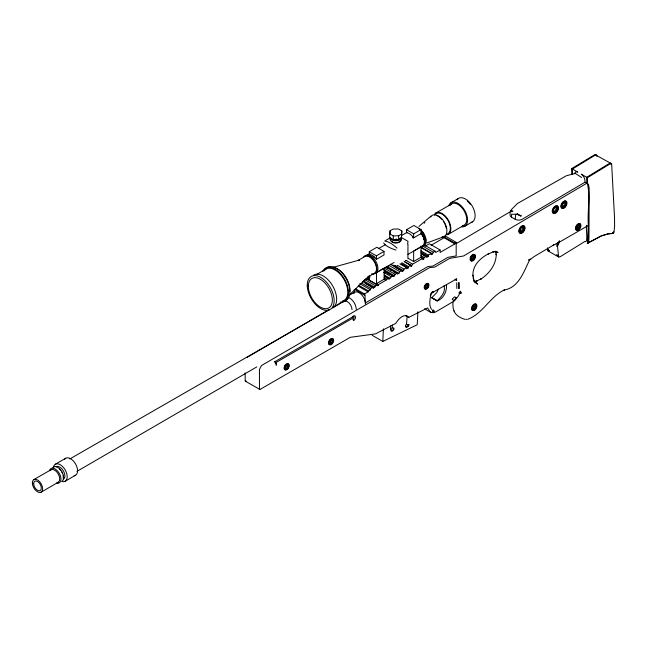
<?xml version="1.0" encoding="UTF-8"?>
<svg xmlns="http://www.w3.org/2000/svg" width="647" height="647" viewBox="0 0 647 647"><rect width="100%" height="100%" fill="white"/><g stroke="black" fill="none" stroke-linecap="round" stroke-linejoin="round"><path stroke-width="0.97" d="M444.044 285.812C445.961 292.404 440.947 296.763 437.194 300.855C443.446 298.93 447.069 291.215 446.527 284.85M370.78 256.56L370.78 255.986L367.197 255.031A10.117 5.839 60 0 0 364.584 256.544M372.106 335.259L382.822 341.446L383.38 328.813M417.922 311.83L417.226 324.729L382.822 341.446M587.347 183.441C590.606 196.987 587.217 211.496 588.39 225.407L559.364 242.172L559.299 240.975L557.35 246.264L557.358 244.526L558.596 256.875L560.197 256.738L584.815 241.501C588.56 243.959 585.551 227.437 586.611 225.293M390.448 327.657L390.578 325.918M390.473 329.008A1.262 0.728 -60 0 0 391.435 329.024A1.262 0.728 -60 0 0 392.171 327.681L392.357 325.02M405.321 325.352A1.262 0.728 -60 0 0 406.526 324.228L407.133 316.27M576.72 228.488C581.37 229.693 579.162 220.789 576.566 227.251M389.72 233.874L390.076 230.777L392.939 229.127L398.293 228.925L401.868 230.987L401.512 237.991L398.657 239.641L393.295 239.851L389.72 237.789L389.72 233.874L393.295 235.937L398.657 235.726L401.512 234.077L401.868 230.987M587.411 177.69L609.692 164.112L611.641 163.828L614.529 217.594L614.618 226.248L613.995 232.071L612.628 233.405L608.043 233.882L601.395 235.864L587.322 243.361L588.624 242.051L588.98 237.999L589.166 188.14L588.544 184.662L587.468 183.675L587.411 177.69L581.338 174.18C583.966 175.895 585.195 179.17 584.969 182.228L522.307 219.212A5.055 2.952 -0.6 0 1 515.158 219.26L515.748 214.303L517.155 214.092L521.11 216.235L521.07 215.257L520.317 215.831L519.088 214.707L518.53 215.03L518.247 214.165L517.592 214.683L517.43 213.656L516.67 214.416M521.757 227.073A2.863 1.65 -60 0 1 523.763 227.97A2.863 1.65 -60 0 1 522.234 231.408L521.846 231.699C523.746 230.987 524.903 226.029 521.846 227.024L522.275 226.854M407.667 243.927L407.982 241.315L401.552 237.603M430.643 295.857C429.657 300.895 429.018 305.837 431.525 309.363M355.389 288.716L364.455 293.948L368.111 291.837L368.466 290.948L370.424 289.807L370.771 288.425L372.712 287.292L373.392 288.093L377.047 284.785L377.67 285.796L378.333 285.416L378.325 284.64L376.538 283.612L376.489 272.508L384.083 268.133L384.132 279.18L385.919 280.216L388.499 278.105L389.009 279.051L392.575 275.743L393.295 276.568L394.573 275.832L395.082 274.304L396.87 273.269L397.582 274.093L398.9 273.333L399.725 271.619L401.512 270.592L402.377 271.328L403.526 270.664L404.011 269.144L406.518 267.704L406.72 268.82L408.451 267.818L408.451 266.58L401.852 262.779M438.407 289.209L436.685 292.687L431.824 297.677L437.194 300.855L431.856 297.806M519.8 229.936L520.738 227.97M561.725 205.115L563.739 202.171A2.944 1.698 -60 0 0 561.782 204.881M408.103 258.307L413.659 261.509L421.043 257.247L422.831 258.282L422.831 259.52L423.664 259.035L424.206 257.49L426.171 256.358L426.971 257.126L428.314 256.358L428.314 255.12L420.89 250.834M574.342 173.477L575.984 171.698L577.763 172.118L571.689 168.608L594.957 154.552L611.641 163.828M362.676 281.906L366.331 278.598L377.047 284.785M467.611 319.375C483.018 313.609 489.876 296.714 504.539 289.816L503.997 290.091C518.659 287.664 523.585 272.08 529.303 260.628M409.511 265.302L411.16 266.257L412.592 264.194L422.831 258.282M421.278 247.752L431.169 253.47L431.169 254.708L432.6 253.883L433.312 252.225L435.099 251.198L435.811 252.435L440.106 249.96L440.106 252.435L454.833 243.927L454.833 243.102L444.117 236.915L444.117 237.74L431.112 245.245M396.87 273.269L386.146 267.082L386.866 267.907L388.176 267.146L389.009 265.432L399.725 271.619M430.643 294.094L430.942 293.487M405.54 326.031L405.726 326.994L406.259 326.751L406.348 327.39L406.591 326.727L406.769 327.366L407.311 326.347L407.675 326.881L407.65 326.007L408.103 326.452L407.95 325.595L408.483 325.934L408.184 325.142L409.236 324.883L406.526 324.228M557.771 244.655L558.862 243.029L558.28 242.989L558.992 242.957M459.119 292.945L460.357 292.816L460.599 291.886L457.971 296.544L454.477 300.863L436.175 311.644C432.115 314.717 428.104 310.576 424.594 308.716M511.13 209.838L517.511 203.457L566.432 175.725L575.329 173.445L581.653 177.488M431.274 292.962L431.622 292.541A1.181 0.679 -60 0 1 432.245 292.185L432.867 292.298A1.537 1.027 66.6 0 0 433.482 291.465A2.693 1.553 -60 0 0 432.301 292.242A1.512 0.485 43.9 0 1 431.622 292.541M432.301 292.242L430.384 296.083A1.545 0.477 16.6 0 0 430.619 295.954A1.48 0.461 16.6 0 0 430.619 295.784A1.545 0.477 16.6 0 0 430.392 295.525L430.384 294.765M349.008 295.291L368.774 276.123M430.894 216.187L418.884 226.458M424.238 223.191L424.917 222.592M460.357 292.816L459.742 292.945L460.721 292.606M612.329 233.454L612.944 232.621L613.413 233.025L613.113 232.192L613.995 232.071L613.469 232.685A2.531 2.03 -77 0 1 612.329 233.454L608.043 233.882L601.395 235.864L587.427 243.256L588.212 238.678L588.39 225.407L587.719 242.625L588.147 242.843M556.096 243.943L557.035 243.563L553.145 245.229L553.678 244.962L534.058 256.608L529.197 260.377L528.914 260.07M530.686 259.051L529.521 260.029L528.866 259.868M246.078 380.962L245.917 381.083A0.914 0.526 -60 0 1 245.464 381.196A1.165 0.671 -60 0 1 245.173 380.865L245.148 372.866M455.642 279.455L456.232 278.606L456.709 279.067A1.537 1.254 -60.5 0 1 455.981 279.641C458.812 281.591 453.183 279.027 455.642 279.455L433.053 292.234M529.27 260.013L530.265 259.245L529.117 259.795M275.468 361.438L276.52 364.091L276.188 365.288L276.026 363.202L274.805 361.487L275.565 362.239L275.201 361.487L353.311 316.504M556.412 246.143L558.094 245.116M587.322 243.361L589.449 242.083M456.2 243.636L510.855 211.367M587.783 183.683L586.756 183.263L463.551 255.986L449.689 258.371L434.744 267.082L429.584 267.64L261.445 365.571L259.439 369.421L259.463 389.114A1.165 0.671 -60 0 0 259.762 389.445M369.267 251.707L376.853 247.275L384.003 251.4L384.019 254.942L376.433 259.326A10.117 5.807 59.7 0 0 369.275 254.239L369.267 251.707L376.417 255.832L376.433 259.326M376.417 255.832L384.003 251.4M378.333 285.416L367.609 279.229L367.609 278.453L370.141 276.973M366.954 279.609L367.609 279.229M376.538 283.612L384.132 279.18M378.325 284.64L385.919 280.216M247.146 357.314L329.04 309.622M334.264 306.573L342.109 302.012M365.086 303.128L427.796 266.604L432.956 266.054L447.902 257.344L456.184 255.913L456.184 242.326L445.459 236.139L444.117 236.915M41.133 492.181L58.222 482.258M76.904 471.404L256.81 366.898M316.747 274.457L325.991 269.103M389.623 238.201L384.73 241.024C389.268 241.549 393.594 245.1 397.072 248.149M450.797 202.883L458.302 198.548M413.659 261.509L413.659 251.052L421.521 246.515A10.117 5.839 60 0 0 421.521 233.292L413.659 237.829A10.117 5.839 60 0 0 406.518 232.742L406.518 229.742L413.902 225.48L421.043 229.604L421.043 234.303M435.463 213.259L451.315 204.104M406.518 229.742L413.659 233.866L421.043 229.604M394.072 262.464L375.842 273.002A10.117 5.839 60 0 0 372.632 257.336L370.78 255.986L372.632 257.336M407.966 254.425L422.726 245.892M425.095 246.248L429.382 243.773L440.106 249.96M448.12 234.416L463.972 225.261M465.136 226.07L472.642 221.735M55.359 464.231L65.719 458.246M349.396 295.194L354.499 292.25M329.274 309.792L69.739 458.998M333.617 307.276L344.042 301.259M408.451 266.58L410.691 265.294L411.16 266.257M428.314 255.12L431.169 253.47M354.564 289.387L364.455 295.097L365.062 294.749L365.086 302.157M454.833 243.102L456.184 242.326M65.177 481.239L75.545 475.254M276.043 362.482L351.733 318.785A1.812 1.043 -60 0 0 352.963 316.213M33.854 479.581L51 469.746M367.197 255.031L369.801 253.551M378.446 248.634L385.41 244.679M401.795 235.362L407.084 232.354M367.69 277.126L374.492 273.26M556.986 254.958L558.377 255.945L556.59 254.91M426.826 242.957L442.952 237.061M405.993 315.388L408.775 317.386L427.594 307.932L430.247 311.919L431.314 312.598M397.072 266.2L395.543 266.669L394.007 266.257M549.109 250.769L548.421 250.996A1.593 0.922 -60 0 1 547.985 250.826L547.556 247.874M432.544 297.725L431.978 297.871L437.275 300.944M406.858 260.539L405.418 260.418M459.863 292.889L461.481 292.954A5.055 3.712 -19.9 0 1 459.006 292.881M332.97 267.389L359.506 260.005L358.098 260.442L364.868 256.519A9.656 5.597 60.2 0 1 375.114 263.216A9.656 5.597 60.2 0 1 373.076 273.705M395.94 265.545L392.219 265.221M596.971 156.509L596.518 155.045L595.208 155.151L572.401 169.029L572.449 174.011M610.679 163.214L608.981 163.699L586.692 177.278L586.756 183.263M460.227 291.991L459.693 292.056L460.518 291.158L460.648 291.983M564.273 201.937C567.823 202.026 564.443 208.852 561.936 206.822A2.944 1.698 -60 0 0 565.332 205.196A2.944 1.698 -60 0 0 564.451 201.904M515.748 214.303L511.559 214.214L511.583 217.198L515.158 219.26M473.806 281.332L477.187 280.952L476.184 281.235L481.336 278.752L480.656 279.213C489.269 273.713 496.289 264.534 496.273 253.956L496.217 254.837L495.537 251.343M395.94 250.106C391.556 248.626 386.316 246.653 383.598 242.989M465.007 319.375C455.884 316.593 452.245 311.7 452.989 302.165M553.646 212.151C562.583 210.081 552.651 201.824 553.306 211.836A3.033 1.747 -60 0 1 555.037 207.129A3.033 1.747 -60 0 1 557.132 209.369A3.033 1.747 -60 0 1 553.517 212.062M520.738 232.022L519.8 231.149M329.703 343.606C336.375 342.732 329.307 335.073 329.436 343.355M287.721 364.536C279.811 366.477 289.476 373.19 287.721 364.536A2.523 1.456 -60 0 1 286.92 368.45L286.734 369.033L285.562 369.025A2.523 1.456 -60 0 1 285.562 365.45L286.92 364.463A2.523 1.456 -60 0 1 287.519 364.455M595.345 154.487L596.065 154.9M610.356 163.149L611.067 163.562M584.969 182.228L587.468 183.675M566.691 201.84L566.335 201.629A4.076 2.353 -60 0 0 561.442 203.894A4.076 2.353 -60 0 0 563.238 208.14A4.076 2.353 -60 0 0 566.489 202.001M521.037 233.413L520.673 233.203A4.173 2.41 -60 0 1 519.8 227.987A4.173 2.41 -60 0 1 524.612 226.927A4.173 2.41 -60 0 1 521.094 233.114M548.114 250.923L558.871 257.134M495.885 251.23L498.028 252.467L494.543 251.57L495.723 251.675L492.844 251.837L493.928 251.651L488.024 254.004L488.833 253.6C479.92 258.21 472.294 265.699 472.941 276.075L472.884 275.129L473.572 278.97L473.2 277.959L474.502 281.162L473.83 280.208L477.696 284.162L474.243 281.833M444.117 237.74L454.833 243.927M424.383 245.011L435.099 251.198M433.312 252.225L422.596 246.038L421.876 247.688L432.6 253.883M420.89 252.071L428.314 256.358M421.221 253.495L426.171 256.358M421.197 253.794L426.971 257.126M420.906 255.581L424.206 257.49M421.189 257.611L423.664 259.035M405.993 260.385L412.592 264.194M404.456 261.558L411.872 265.844M404.092 261.485L410.691 265.294M401.027 263.539L408.451 267.818M399.919 263.895L406.518 267.704M397.42 265.335L404.011 269.144M396.101 266.378L403.526 270.664M390.634 264.308L401.512 270.592M394.953 267.041L402.377 271.328M388.176 267.146L398.9 273.333M386.866 267.907L388.507 268.861M390.157 269.815L391.807 270.761M393.457 271.716L395.107 272.67M384.358 268.117L395.082 274.304M383.849 269.645L394.573 275.832M384.334 270.988L392.575 275.743M385.046 271.813L389.995 274.668M391.645 275.622L393.295 276.568M383.614 272.355L391.039 276.641M384.302 275.096L390.076 278.428M384.375 275.727L388.499 278.105M384.884 276.665L389.009 279.051M384.164 277.749L386.639 279.172M367.609 278.453L369.397 279.48L369.38 275.8M364.714 279.544L375.43 285.731M364.091 281.081L374.807 287.268M362.821 281.582L372.712 287.292M365.143 283.337L373.392 288.093M361.705 283.192L370.771 288.425M359.7 283.612L370.424 289.807M358.567 285.23L368.466 290.948M358.22 286.128L368.111 291.837M275.177 362.983L276.245 363.606M245.342 381.132L259.633 389.381M475.019 282.189L475.691 282.674M408.775 317.386C403.963 312.509 398.196 319.367 395.794 323.403L375.535 333.876L350.237 337.33L260.207 389.34A0.914 0.526 -60 0 1 259.762 389.445M495.578 251.262L496.322 252.176M610.922 163.416L611.213 164.201M424.861 287.527C430.732 289.816 426.51 278.768 424.861 287.527A2.232 1.286 -60 0 0 426.567 285.942A2.232 1.286 -60 0 0 426.68 283.855M275.007 361.746L275.161 362.36M454.129 310.786L454.307 311.628M407.917 258.218L407.966 244.267M559.299 240.975L559.364 242.172M456.75 282.788L456.814 288.481M571.689 168.608L571.746 174.593M510.079 212.402L510.103 215.119A5.055 2.952 -0.6 0 0 511.583 217.198M354.354 293.067L354.346 289.411M421.521 233.292L421.521 234.028A9.414 5.435 60 0 1 422.645 236.074M421.043 246.054L421.043 257.247M413.659 233.866L413.659 237.829M401.512 234.077L401.512 237.991M398.657 235.726L398.657 239.641M393.295 235.937L393.295 239.851M390.076 230.777L390.076 233.713M364.455 293.948L364.455 295.097M50.183 470.498A7.222 4.173 60 0 1 58.222 473.911A7.222 4.173 60 0 1 57.162 482.581M49.415 470.692A8.314 4.796 60 0 1 59.241 473.321A8.314 4.796 60 0 1 56.612 483.155M52.682 467.854A8.306 4.796 60 0 1 61.344 470.862A8.306 4.796 60 0 1 61.918 481.368M59.475 469.026A7.214 4.165 60 0 1 60.705 470.329M61.756 471.873A7.214 4.165 60 0 1 62.573 473.555M63.082 475.27A7.214 4.165 60 0 1 63.082 478.319M56.208 466.762A7.206 4.157 60 0 1 63.414 470.919A7.206 4.157 60 0 1 63.414 479.241M53.564 466.786A9.818 5.669 60 0 1 65.177 469.9A9.818 5.669 60 0 1 62.063 481.514M64.619 459.273A9.818 5.669 60 0 1 75.545 463.915A9.818 5.669 60 0 1 74.106 475.699M345.013 300.96A6.616 3.817 60 0 1 352.025 309.687M348.062 297.385A9.195 5.305 60 0 1 356.246 309.355M353.464 293.204A9.195 5.305 60 0 1 360.775 293.932A9.195 5.305 60 0 1 365.595 303.961M419.021 228.706A10.109 5.831 60 0 1 425.702 237.894A10.109 5.831 60 0 1 423.761 245.876M420.712 230.34A9.6 5.54 60 0 1 423.235 233.252M423.672 233.931A9.6 5.54 60 0 1 424.756 236.074M425.475 238.266A9.6 5.54 60 0 1 425.799 240.385M430.587 217.068A12.131 7.004 60 0 1 444.384 222.317A12.131 7.004 60 0 1 442.038 236.891M436.49 215.516A11.622 6.713 60 0 1 438.318 216.333M438.933 216.713A11.622 6.713 60 0 1 441.885 219.333M443.438 221.363A11.622 6.713 60 0 1 446.325 228.334M434.711 215.233A11.622 6.713 60 0 1 447.239 219.171A11.622 6.713 60 0 1 447.239 234.004M434.404 214.456A12.35 7.125 60 0 1 448.12 219.778A12.35 7.125 60 0 1 446.616 234.861M450.255 205.301A12.35 7.125 60 0 1 463.972 210.623A12.35 7.125 60 0 1 462.468 225.714M448.792 205.738A13.644 7.877 60 0 1 464.425 209.927A13.644 7.877 60 0 1 461.893 226.919M457.114 199.753A13.644 7.877 60 0 1 471.93 205.592A13.644 7.877 60 0 1 471.145 222.431M467.393 201.177A12.633 7.295 60 0 1 470.353 204.323M421.003 233.252A8.589 4.958 60 0 1 421.876 234.457M422.265 235.087A8.589 4.958 60 0 1 423.227 237.101M423.47 237.781A8.589 4.958 60 0 1 423.834 239.139M421.286 232.184A10.109 5.831 60 0 1 425.111 241.695A10.109 5.831 60 0 1 421.286 246.798M400.339 240.344A4.545 2.628 0 0 1 396.425 243.07A4.545 2.628 0 0 1 391.37 241.072M396.757 239.058A4.804 2.774 0 0 1 395.899 239.115M400.566 237.684A4.804 2.774 0 0 1 396.336 240.126A4.804 2.774 0 0 1 391.265 238.29M401.552 236.907A5.815 3.356 0 0 1 396.376 240.716A5.815 3.356 0 0 1 389.995 237.578M401.552 238.759A5.815 3.356 0 0 1 394.977 242.552A5.815 3.356 0 0 1 390.497 237.853M287.106 364.576A2.523 1.456 -60 0 1 284.923 368.361M522.234 231.408A2.863 1.65 -60 0 1 519.856 231.327M519.759 230.146A2.863 1.65 -60 0 1 521.231 227.461M522.436 226.612A2.863 1.65 -60 0 1 522.113 229.62A2.863 1.65 -60 0 1 519.67 231.408M564.467 201.71A2.944 1.698 -60 0 1 564.313 204.468A2.944 1.698 -60 0 1 562.122 206.587M329.63 343.557A2.362 1.367 -60 0 0 330.051 343.711L331.321 343.646L331.321 343.169A2.362 1.367 -60 0 0 332.558 340.597A2.362 1.367 -60 0 0 331.321 339.44L330.051 340.371A2.362 1.367 -60 0 0 329.323 343.136M331.426 339.505A2.362 1.367 -60 0 1 330.827 341.883A2.362 1.367 -60 0 1 328.975 343.096M474.526 304.559A2.523 1.456 -60 0 1 474.243 307.212A2.523 1.456 -60 0 1 472.084 308.789M473.03 255.128A2.418 1.399 -60 0 1 472.755 257.676A2.418 1.399 -60 0 1 470.692 259.18M555.943 206.595A3.033 1.747 -60 0 1 555.603 209.782A3.033 1.747 -60 0 1 553.015 211.666M578.03 225.107A2.143 1.237 -60 0 1 579.34 225.221M579.494 225.552A2.143 1.237 -60 0 1 579.494 226.466M579.34 226.976A2.143 1.237 -60 0 1 578.03 228.601M577.634 228.771A2.143 1.237 -60 0 1 576.954 228.714M576.542 227.38A2.143 1.237 -60 0 1 576.72 226.741M576.954 226.24A2.143 1.237 -60 0 1 577.634 225.391M578.418 224.938A2.143 1.237 -60 0 1 576.954 227.987M352.801 316.456A1.812 1.043 -60 0 1 354.079 317.192A1.812 1.043 -60 0 1 352.801 319.408A1.011 0.582 60 0 1 353.513 320.645A2.823 1.626 -60 0 0 355.51 317.192A2.823 1.626 -60 0 0 353.513 316.043A1.011 0.582 60 0 1 352.987 316.529M405.402 325.223A2.523 1.423 1.2 0 1 405.54 326.031M392.171 327.681A2.523 1.326 4.2 0 0 393.813 327.972L394.047 329.169L393.546 328.983L393.716 329.776L393.279 329.469L393.311 330.31L392.947 329.905L392.365 331.046L392.171 330.512L391.888 331.199L391.791 330.633L391.103 331.021L390.675 329.703A2.523 1.326 4.2 0 0 390.392 328.522M412.398 236.859A9.414 5.435 60 0 1 413.263 237.975M373.731 256.924A9.414 5.402 59.7 0 1 374.702 257.846M423.429 238.201A9.414 5.435 60 0 1 423.745 239.608M466.673 319.286A1.415 0.817 0 0 1 465.937 319.286M313.722 275.04A19.03 11.023 60.2 0 1 332.752 286.031A19.03 11.023 60.2 0 1 332.687 308.045M323.953 270.996A18.076 10.473 60.2 0 1 343.67 278.865A18.076 10.473 60.2 0 1 342.295 301.122M322.546 271.603A19.087 11.056 60.2 0 1 344.576 279.253A19.087 11.056 60.2 0 1 340.12 302.189M324.754 269.403A19.095 11.064 60.2 0 1 346.008 278.428A19.095 11.064 60.2 0 1 343.136 301.381M334.911 267.931A16.911 9.794 60.2 0 1 349.817 291.724M363.468 257.142A10.158 5.888 60.2 0 1 375.397 263.127A10.158 5.888 60.2 0 1 371.515 273.996M554.503 213.219A4.165 2.402 -60 0 1 552.999 208.455A4.165 2.402 -60 0 1 557.973 206.894M558.078 207.339A4.165 2.402 -60 0 1 554.94 213.049M577.836 229.936A3.647 2.103 -60 0 1 575.45 228.342A3.647 2.103 -60 0 1 577.836 223.999A3.647 2.103 -60 0 1 580.577 224.938M580.351 226.806A3.647 2.103 -60 0 1 578.224 229.709M475.149 255.694A3.615 2.087 -60 0 1 471.8 260.862A3.615 2.087 -60 0 1 470.83 256.511A3.615 2.087 -60 0 1 475.06 255.314M473.483 310.277A3.575 2.062 -60 0 1 472.116 306.346A3.575 2.062 -60 0 1 476.378 304.624A3.575 2.062 -60 0 1 473.863 310.123M473.062 259.245L472.617 259.568C469.585 260.531 471.194 255.169 473.475 255.387C475.666 256.349 473.135 260.118 471.76 259.803A2.418 1.399 -60 0 1 471.76 256.374L473.062 255.428A2.418 1.399 -60 0 1 474.332 256.6A2.418 1.399 -60 0 1 473.062 259.245M472.326 307.568C475.23 314.976 477.907 298.113 472.326 307.568M511.041 210.574L510.467 211.407L511.041 210.574M456.086 297.636L454.647 299.836L453.321 300.653A1.512 0.825 58.8 0 0 452.253 299.06L454.623 296.803L456.086 297.636M511.259 210.469L510.475 210.906L511.559 211.779L512.917 210.979L511.712 211.504L511.259 210.469M557.617 242.746L557.31 243.143L557.617 242.746M433.409 311.878L434.315 311.894A1.52 0.93 63.5 0 0 433.312 309.994L432.455 310.099A1.553 1.262 -64 0 1 432.73 310.568L433.458 311.247L432.803 311.07A1.553 1.262 -64 0 1 432.673 311.708L433.409 311.878M549.141 250.518L547.653 249.75L549.141 250.518M458.958 288.578L458.885 282.618L458.958 288.578M33.652 483.665A5.427 3.138 60 0 0 39.41 490.83A5.427 3.138 60 0 0 39.41 483.155A5.427 3.138 60 0 0 33.652 483.665M32.35 482.913A7.279 4.205 60 0 0 40.065 492.513A7.279 4.205 60 0 0 40.065 482.217A7.279 4.205 60 0 0 32.35 482.913M474.356 308.959A2.523 1.456 -60 0 0 475.416 304.988A2.523 1.456 -60 0 0 472.367 307.365A2.523 1.456 -60 0 0 474.356 308.959M426.656 287.81A2.232 1.286 -60 0 0 427.594 284.3A2.232 1.286 -60 0 0 424.901 286.403A2.232 1.286 -60 0 0 426.656 287.81M307.252 285.214A19.022 11.015 60.2 0 0 327.39 310.334A19.022 11.015 60.2 0 0 327.471 283.386A19.022 11.015 60.2 0 0 307.252 285.214M308.336 286.241A17 9.851 60.2 0 0 326.331 308.684A17 9.851 60.2 0 0 326.395 284.607A17 9.851 60.2 0 0 308.336 286.241M287.236 368.685A2.523 1.456 -60 0 0 288.101 364.762A2.523 1.456 -60 0 0 285.092 367.342A2.523 1.456 -60 0 0 287.236 368.685M287.349 369.324A3.389 1.957 -60 0 0 288.57 364.035A3.389 1.957 -60 0 0 284.518 367.439A3.389 1.957 -60 0 0 287.349 369.324M286.985 369.113A3.389 1.957 -60 0 0 288.214 363.824A3.389 1.957 -60 0 0 284.162 367.229A3.389 1.957 -60 0 0 286.985 369.113M555.886 211.957A3.033 1.747 -60 0 0 557.164 207.194A3.033 1.747 -60 0 0 553.5 210.049A3.033 1.747 -60 0 0 555.886 211.957M556.177 212.669A4.165 2.402 -60 0 0 557.682 206.167A4.165 2.402 -60 0 0 552.7 210.356A4.165 2.402 -60 0 0 556.177 212.669M564.459 206.943A2.944 1.698 -60 0 0 565.688 202.309A2.944 1.698 -60 0 0 562.138 205.091A2.944 1.698 -60 0 0 564.459 206.943M564.734 207.655A4.076 2.353 -60 0 0 566.206 201.298A4.076 2.353 -60 0 0 561.337 205.39A4.076 2.353 -60 0 0 564.734 207.655M427.012 288.012A2.232 1.286 -60 0 0 427.95 284.51A2.232 1.286 -60 0 0 425.257 286.613A2.232 1.286 -60 0 0 427.012 288.012M427.23 288.586A3.13 1.804 -60 0 0 428.363 283.701A3.13 1.804 -60 0 0 424.626 286.847A3.13 1.804 -60 0 0 427.23 288.586M426.874 288.376A3.13 1.804 -60 0 0 428.007 283.499A3.13 1.804 -60 0 0 424.27 286.637A3.13 1.804 -60 0 0 426.874 288.376M331.418 343.581A2.362 1.367 -60 0 0 332.598 339.853A2.362 1.367 -60 0 0 329.719 341.859A2.362 1.367 -60 0 0 331.418 343.581M331.782 344.172A3.405 1.965 -60 0 0 333.011 338.85A3.405 1.965 -60 0 0 328.943 342.271A3.405 1.965 -60 0 0 331.782 344.172M331.426 343.961A3.405 1.965 -60 0 0 332.655 338.648A3.405 1.965 -60 0 0 328.579 342.069A3.405 1.965 -60 0 0 331.426 343.961M522.323 231.82A2.863 1.65 -60 0 0 523.746 227.299A2.863 1.65 -60 0 0 520.261 229.734A2.863 1.65 -60 0 0 522.323 231.82M522.768 232.564A4.173 2.41 -60 0 0 524.272 226.054A4.173 2.41 -60 0 0 519.29 230.243A4.173 2.41 -60 0 0 522.768 232.564M578.604 228.666A2.143 1.237 -60 0 0 579.575 225.293A2.143 1.237 -60 0 0 576.978 227.226A2.143 1.237 -60 0 0 578.604 228.666M578.96 229.628A3.647 2.103 -60 0 0 580.278 223.943A3.647 2.103 -60 0 0 575.927 227.607A3.647 2.103 -60 0 0 578.96 229.628M473.159 259.665A2.418 1.399 -60 0 0 474.364 255.84A2.418 1.399 -60 0 0 471.412 257.894A2.418 1.399 -60 0 0 473.159 259.665M473.547 260.353A3.615 2.087 -60 0 0 474.849 254.708A3.615 2.087 -60 0 0 470.531 258.339A3.615 2.087 -60 0 0 473.547 260.353M474.712 309.161A2.523 1.456 -60 0 0 475.771 305.198A2.523 1.456 -60 0 0 472.731 307.576A2.523 1.456 -60 0 0 474.712 309.161M474.971 309.832A3.575 2.062 -60 0 0 476.257 304.26A3.575 2.062 -60 0 0 471.995 307.843A3.575 2.062 -60 0 0 474.971 309.832"/></g></svg>
